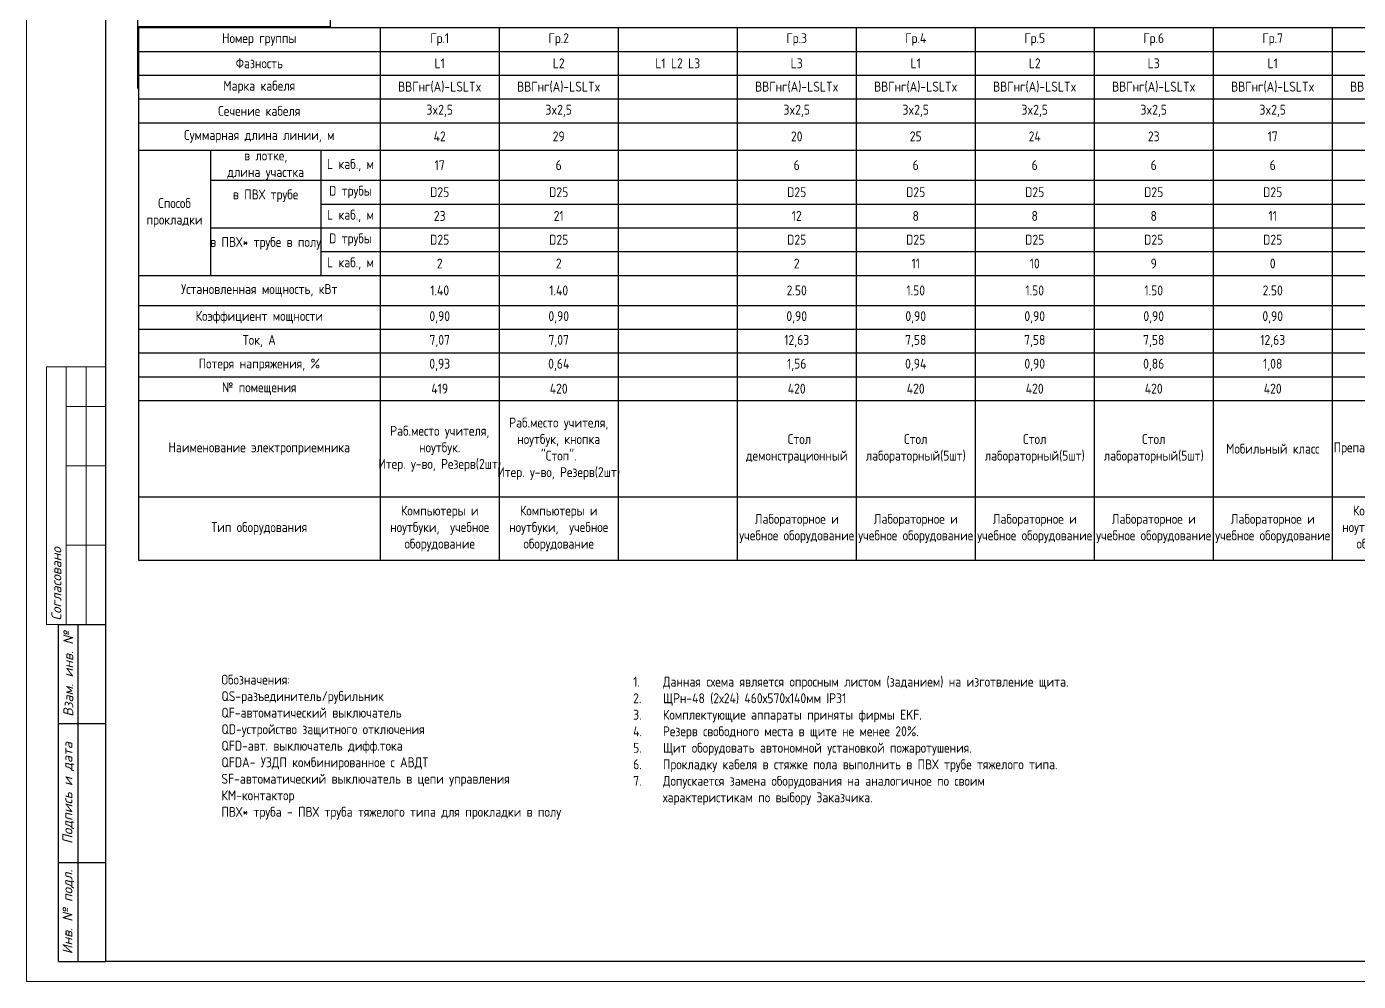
# Model space of a CAD drawing. Header units: millimetres. Extents: x -32 to 417638015, y -35 to 175284279.
# Drawn here: x 1394810 to 1428383, y 20248 to 44325 of the extents above; entities that cross this region are included whole.
import ezdxf
from ezdxf.enums import TextEntityAlignment as Align

# ---------------------------------------------------------------- set-up
doc = ezdxf.new("R2010")
doc.units = ezdxf.units.MM
doc.layers.add('A-ANNO-NOTE', color=7, linetype='Continuous', lineweight=5)
doc.layers.add('RAMKA', color=7, linetype='Continuous')
doc.styles.add('Arial Narrow', font='GOST_Common.ttf', dxfattribs={"width": 0.9, "height": 2.5})
doc.styles.add('ISOCPEUR', font='isocpeur.ttf', dxfattribs={"width": 0.85, "height": 275})
doc.styles.add('RAMKA', font='isocpeur.ttf', dxfattribs={"oblique": 15, "height": 5})
doc.styles.get("Standard").update_dxf_attribs({"font": 'arial.ttf'})

# ---------------------------------------------------------------- blocks, each defined once
blk = doc.blocks.new('TSL_Пояснение для щита - TSL_Пояснение для щита-779833-ЩТ-1_1 _Р_ _')
blk.add_line((-75.05, 36.82), (-26.45, 36.82))
blk.add_line((-75.05, 36.82), (-26.45, 36.82))
blk.add_lwpolyline([(-75.05, 150), (-26.5, 150), (-26.5, 8.18), (-75.05, 8.18)], close=True)
at = {"layer": 'A-ANNO-NOTE', "lineweight": 30}
for p, q in [((-75, 130), (-26.41, 130)), ((-75, 100), (-26.41, 100)), ((-75, 70.67), (-26.41, 70.67))]:
    blk.add_line(p, q, dxfattribs=at)
at = {"insert": (-50.75, 16.14), "char_height": 2.5, "width": 48.595, "attachment_point": 5, "style": 'ISOCPEUR'}
blk.add_mtext('Условное обозначение', dxfattribs=at)
at = {"layer": 'A-ANNO-NOTE', "char_height": 2.5, "style": 'Arial Narrow'}
for s, insert, width, attachment_point in [('\\pxqc;Источник питания', (-50.7, 140), 48.5948, 5), ('\\fArial Narrow|b0|i0|c204|p34|; ', (-42.14, 141.21), 0.962, 1), ('\\pxqc;Аппарат на вводе \\P(выключатель автоматический или выключатель нагрузки): \\Pномер; тип; ток расцепителя или номинальный ток, А', (-51.01, 115), 49.2171, 5), ('\\fArial Narrow|b0|i0|c204|p34|; ', (-43.26, 124.54), 0.962, 1), ('\\fArial Narrow|b0|i0|c204|p34|; ', (-39.29, 124.54), 0.962, 1), ('\\fArial Narrow|b0|i0|c204|p34|; ', (-47.03, 120.38), 0.962, 1), ('\\fArial Narrow|b0|i0|c204|p34|; ', (-24.74, 120.38), 0.962, 1), ('\\fArial Narrow|b0|i0|c204|p34|; ', (-19.11, 120.38), 0.962, 1), ('\\fArial Narrow|b0|i0|c204|p34|; ', (-40.55, 116.21), 0.962, 1), ('\\fArial Narrow|b0|i0|c204|p34|; ', (-53.84, 112.04), 0.962, 1), ('\\fArial Narrow|b0|i0|c204|p34|; ', (-35.85, 112.04), 0.962, 1), ('\\fArial Narrow|b0|i0|c204|p34|; ', (-30.23, 112.04), 0.962, 1), ('\\fArial Narrow|b0|i0|c204|p34|; ', (-11.04, 112.04), 0.962, 1), ('\\pxqc;Аппарат на линии: \\P\\pq*;номер; тип; ток расцепителя,  А; фаза', (-51.01, 87.5), 49.2171, 5), ('\\fArial Narrow|b0|i0|c204|p34|; ', (-43.7, 92.88), 0.962, 1), ('\\fArial Narrow|b0|i0|c204|p34|; ', (-39.73, 92.88), 0.962, 1), ('\\fArial Narrow|b0|i0|c204|p34|; ', (-58.58, 88.71), 0.962, 1), ('\\fArial Narrow|b0|i0|c204|p34|; ', (-37.62, 88.71), 0.962, 1), ('\\fArial Narrow|b0|i0|c204|p34|; ', (-10.36, 88.71), 0.481, 1), ('\\fArial Narrow|b0|i0|c204|p34|; ', (-43.17, 72.88), 0.962, 1), ('\\fArial Narrow|b0|i0|c204|p34|; ', (-54.55, 68.71), 0.962, 1), ('\\fArial Narrow|b0|i0|c204|p34|; ', (-48.93, 68.71), 0.962, 1), ('\\fArial Narrow|b0|i0|c204|p34|; ', (-39.2, 68.71), 0.962, 1), ('\\fArial Narrow|b0|i0|c204|p34|; ', (-29.55, 64.54), 0.962, 1), ('Пускатель магнитный\\P(УЗО или другие аппараты):\\Pномер; тип; номинальный ток,  А', (-50.7, 57.23), 48.5948, 5), ('\\fArial Narrow|b0|i0|c204|p34|; ', (-40.12, 10.8), 0.962, 1), ('\\fArial Narrow|b0|i0|c204|p34|; ', (-40.32, 6.63), 0.962, 1), ('\\fArial Narrow|b0|i0|c204|p34|; ', (-38.21, -3.79), 0.962, 1), ('\\fArial Narrow|b0|i0|c204|p34|; ', (-35.76, -43.79), 0.962, 1)]:
    blk.add_mtext(s, dxfattribs=dict(at, insert=insert, width=width, attachment_point=attachment_point))
at = {"layer": 'A-ANNO-NOTE', "char_height": 2.5, "width": 0.962, "attachment_point": 1, "rotation": 90, "style": 'Arial Narrow'}
for insert in [(-31.63, 55.01), (-27.46, 42.11), (-59.96, 39.75), (-31.63, 29.87)]:
    blk.add_mtext('\\fArial Narrow|b0|i0|c204|p34|; ', dxfattribs=dict(at, insert=insert))
blk = doc.blocks.new('*T1214')
at = {"color": 0, "linetype": 'ByBlock', "lineweight": -2, "transparency": 16777216}
for p, q in [((0, 0), (51097, 0)), ((0, 0), (0, -13428)), ((6097, 0), (6097, -13428)), ((9097, 0), (9097, -13428)), ((12097, 0), (12097, -13428)), ((15097, 0), (15097, -13428)), ((18097, 0), (18097, -13428)), ((21097, 0), (21097, -13428)), ((24097, 0), (24097, -13428)), ((27097, 0), (27097, -13428)), ((30097, 0), (30097, -13428)), ((33097, 0), (33097, -13428)), ((36097, 0), (36097, -13428)), ((39097, 0), (39097, -13428)), ((42097, 0), (42097, -13428)), ((45097, 0), (45097, -13428)), ((48097, 0), (48097, -13428)), ((51097, 0), (51097, -13428)), ((0, -600), (51097, -600)), ((0, -1200), (51097, -1200)), ((0, -1800), (51097, -1800)), ((0, -2400), (51097, -2400)), ((0, -3087), (51097, -3087)), ((1822, -3087), (1822, -6249)), ((4597, -3087), (4597, -6249)), ((1822, -3849), (51097, -3849)), ((4597, -4449), (51097, -4449)), ((1822, -5049), (51097, -5049)), ((4597, -5649), (51097, -5649)), ((0, -6249), (51097, -6249)), ((0, -7005), (51097, -7005)), ((0, -7605), (51097, -7605)), ((0, -8205), (51097, -8205)), ((0, -8805), (51097, -8805)), ((0, -9405), (51097, -9405)), ((0, -11833), (51097, -11833)), ((0, -13428), (51097, -13428))]:
    blk.add_line(p, q, dxfattribs=at)
at = {"color": 0, "transparency": 16777216, "char_height": 250, "attachment_point": 5, "style": 'ISOCPEUR'}
for s, insert, width in [('{\\fISOCPEUR|b0|i0|c0;Номер группы', (3048, -300), 6076.6), ('Гр.1', (7597, -300), 2980), ('Гр.2', (10597, -300), 2980), ('Гр.3', (16597, -300), 2980), ('Гр.4', (19597, -300), 2980), ('Гр.5', (22597, -300), 2980), ('Гр.6', (25597, -300), 2980), ('Гр.7', (28597, -300), 2980), ('Гр.8', (31597, -300), 2980), ('Гр.9', (34597, -300), 2980), ('Гр.10', (37597, -300), 2980), ('Гр.11', (40597, -300), 2980), ('Гр.12', (43597, -300), 2980), ('Гр.13', (46597, -300), 2980), ('{\\fISOCPEUR|b0|i0|c0;Фазность', (3048, -900), 6076.6), ('L1', (7597, -900), 2980), ('L2', (10597, -900), 2980), ('L1 L2 L3', (13597, -900), 2980), ('L3', (16597, -900), 2980), ('L1', (19597, -900), 2980), ('L2', (22597, -900), 2980), ('L3', (25597, -900), 2980), ('L1', (28597, -900), 2980), ('L2', (31597, -900), 2980), ('L3', (34597, -900), 2980), ('L1', (37597, -900), 2980), ('L2', (40597, -900), 2980), ('L3', (43597, -900), 2980), ('L1', (46597, -900), 2980), ('{\\fISOCPEUR|b0|i0|c0;Марка кабеля', (3048, -1500), 6076.6), ('ВВГнг(A)-LSLTx', (7597, -1500), 2980), ('ВВГнг(A)-LSLTx', (10597, -1500), 2980), ('ВВГнг(A)-LSLTx', (16597, -1500), 2980), ('{\\fISOCPEUR|b0|i0|c0;ВВГнг(A)-LSLTx', (19597, -1500), 2980), ('{\\fISOCPEUR|b0|i0|c0;ВВГнг(A)-LSLTx', (22597, -1500), 2980), ('{\\fISOCPEUR|b0|i0|c0;ВВГнг(A)-LSLTx', (25597, -1500), 2980), ('{\\fISOCPEUR|b0|i0|c0;ВВГнг(A)-LSLTx', (28597, -1500), 2980), ('{\\fISOCPEUR|b0|i0|c0;ВВГнг(A)-LSLTx', (31597, -1500), 2980), ('{\\fISOCPEUR|b0|i0|c0;ВВГнг(A)-LSLTx', (34597, -1500), 2980), ('{\\fISOCPEUR|b0|i0|c0;ВВГнг(A)-LSLTx', (37597, -1500), 2980), ('{\\fISOCPEUR|b0|i0|c0;ВВГнг(A)-LSLTx', (40597, -1500), 2980), ('{\\fISOCPEUR|b0|i0|c0;ВВГнг(A)-LSLTx', (43597, -1500), 2980), ('{\\fISOCPEUR|b0|i0|c0;ВВГнг(A)-LSLTx', (46597, -1500), 2980), ('{\\fISOCPEUR|b0|i0|c0;Сечение кабеля', (3048, -2100), 6076.6), ('3x2,5', (7597, -2100), 2980), ('3x2,5', (10597, -2100), 2980), ('3x2,5', (16597, -2100), 2980), ('3x2,5', (19597, -2100), 2980), ('3x2,5', (22597, -2100), 2980), ('3x2,5', (25597, -2100), 2980), ('3x2,5', (28597, -2100), 2980), ('3x2,5', (31597, -2100), 2980), ('3x2,5', (34597, -2100), 2980), ('3x2,5', (37597, -2100), 2980), ('3x2,5', (40597, -2100), 2980), ('3x2,5', (43597, -2100), 2980), ('3x2,5', (46597, -2100), 2980), ('{\\fISOCPEUR|b0|i0|c0;Суммарная длина линии, м', (3048, -2743), 6076.6), ('42', (7597, -2743), 2980), ('29', (10597, -2743), 2980), ('20', (16597, -2743), 2980), ('25', (19597, -2743), 2980), ('24', (22597, -2743), 2980), ('23', (25597, -2743), 2980), ('17', (28597, -2743), 2980), ('41', (31597, -2743), 2980), ('27', (34597, -2743), 2980), ('57', (37597, -2743), 2980), ('41', (40597, -2743), 2980), ('8', (43597, -2743), 2980), ('8', (46597, -2743), 2980), ('в лотке, \\Pдлина участка', (3209, -3468), 2755.56), ('L каб., м', (5347, -3468), 1479.52), ('17', (7597, -3468), 2980), ('6', (10597, -3468), 2980), ('6', (16597, -3468), 2980), ('6', (19597, -3468), 2980), ('6', (22597, -3468), 2980), ('6', (25597, -3468), 2980), ('6', (28597, -3468), 2980), ('3', (31597, -3468), 2980), ('6', (34597, -3468), 2980), ('25', (37597, -3468), 2980), ('3', (40597, -3468), 2980), ('2', (43597, -3468), 2980), ('2', (46597, -3468), 2980), ('D трубы', (5347, -4149), 1479.52), ('D25 ', (7597, -4149), 2980), ('D25 ', (10597, -4149), 2980), ('D25 ', (16597, -4149), 2980), ('D25 ', (19597, -4149), 2980), ('D25 ', (22597, -4149), 2980), ('D25 ', (25597, -4149), 2980), ('D25 ', (28597, -4149), 2980), ('D25 ', (31597, -4149), 2980), ('D25 ', (34597, -4149), 2980), ('D25 ', (37597, -4149), 2980), ('D25 ', (40597, -4149), 2980), ('D25 ', (43597, -4149), 2980), ('D25 ', (46597, -4149), 2980), ('Способ прокладки', (911, -4668), 1801.52), ('в ПВХ трубе \\P  ', (3209, -4449), 2755.56), ('L каб., м', (5347, -4749), 1479.52), ('23', (7597, -4749), 2980), ('21', (10597, -4749), 2980), ('12', (16597, -4749), 2980), ('8', (19597, -4749), 2980), ('8', (22597, -4749), 2980), ('8', (25597, -4749), 2980), ('11', (28597, -4749), 2980), ('29', (31597, -4749), 2980), ('20', (34597, -4749), 2980), ('30', (37597, -4749), 2980), ('29', (40597, -4749), 2980), ('6', (43597, -4749), 2980), ('6', (46597, -4749), 2980), ('в ПВХ* трубе в полу \\P  ', (3209, -5649), 2755.56), ('D трубы', (5347, -5349), 1479.52), ('D25 ', (7597, -5349), 2980), ('D25 ', (10597, -5349), 2980), ('D25 ', (16597, -5349), 2980), ('D25 ', (19597, -5349), 2980), ('D25 ', (22597, -5349), 2980), ('D25 ', (25597, -5349), 2980), ('D25 ', (28597, -5349), 2980), ('D25 ', (31597, -5349), 2980), ('D25 ', (34597, -5349), 2980), ('D25 ', (37597, -5349), 2980), ('D25 ', (40597, -5349), 2980), ('D25 ', (43597, -5349), 2980), ('D25 ', (46597, -5349), 2980), ('L каб., м', (5347, -5949), 1479.52), ('2', (7597, -5949), 2980), ('2', (10597, -5949), 2980), ('2', (16597, -5949), 2980), ('11', (19597, -5949), 2980), ('10', (22597, -5949), 2980), ('9', (25597, -5949), 2980), ('0', (28597, -5949), 2980), ('9', (31597, -5949), 2980), ('1', (34597, -5949), 2980), ('2', (37597, -5949), 2980), ('9', (40597, -5949), 2980), ('0', (43597, -5949), 2980), ('0', (46597, -5949), 2980), ('Установленная мощность, кВт', (3048, -6627), 6076.6), ('1.40', (7597, -6627), 2980), ('1.40', (10597, -6627), 2980), ('2.50', (16597, -6627), 2980), ('1.50', (19597, -6627), 2980), ('1.50', (22597, -6627), 2980), ('1.50', (25597, -6627), 2980), ('2.50', (28597, -6627), 2980), ('2.00', (31597, -6627), 2980), ('1.40', (34597, -6627), 2980), ('1.75', (37597, -6627), 2980), ('1.50', (40597, -6627), 2980), ('1.60', (43597, -6627), 2980), ('1.60', (46597, -6627), 2980), ('Коэффициент мощности', (3048, -7305), 6076.6), ('0,90', (7597, -7305), 2980), ('0,90', (10597, -7305), 2980), ('0,90', (16597, -7305), 2980), ('0,90', (19597, -7305), 2980), ('0,90', (22597, -7305), 2980), ('0,90', (25597, -7305), 2980), ('0,90', (28597, -7305), 2980), ('0,80', (31597, -7305), 2980), ('0,80', (34597, -7305), 2980), ('0,80', (37597, -7305), 2980), ('0,80', (40597, -7305), 2980), ('0,80', (43597, -7305), 2980), ('0,80', (46597, -7305), 2980), ('Ток, А', (3048, -7905), 6076.6), ('7,07', (7597, -7905), 2980), ('7,07', (10597, -7905), 2980), ('12,63', (16597, -7905), 2980), ('7,58', (19597, -7905), 2980), ('7,58', (22597, -7905), 2980), ('7,58', (25597, -7905), 2980), ('12,63', (28597, -7905), 2980), ('11,36', (31597, -7905), 2980), ('7,95', (34597, -7905), 2980), ('9,94', (37597, -7905), 2980), ('8,52', (40597, -7905), 2980), ('9,09', (43597, -7905), 2980), ('9,09', (46597, -7905), 2980), ('{\\fISOCPEUR|b0|i0|c0;Потеря напряжения, %', (3048, -8505), 6076.6), ('0,93', (7597, -8505), 2980), ('0,64', (10597, -8505), 2980), ('1,56', (16597, -8505), 2980), ('0,94', (19597, -8505), 2980), ('0,90', (22597, -8505), 2980), ('0,86', (25597, -8505), 2980), ('1,08', (28597, -8505), 2980), ('2,58', (31597, -8505), 2980), ('1,19', (34597, -8505), 2980), ('3,13', (37597, -8505), 2980), ('1,93', (40597, -8505), 2980), ('0,39', (43597, -8505), 2980), ('0,39', (46597, -8505), 2980), ('{\\fISOCPEUR|b0|i0|c0;№ помещения', (3048, -9105), 6076.6), ('419', (7597, -9105), 2980), ('420', (10597, -9105), 2980), ('420', (16597, -9105), 2980), ('420', (19597, -9105), 2980), ('420', (22597, -9105), 2980), ('420', (25597, -9105), 2980), ('420', (28597, -9105), 2980), ('421', (31597, -9105), 2980), ('422', (34597, -9105), 2980), ('401,426', (37597, -9105), 2980), ('420', (40597, -9105), 2980), ('412', (43597, -9105), 2980), ('410', (46597, -9105), 2980), ('Раб.место учителя, ноутбук.\\PИтер. у-во, Резерв,школьный информатор', (37597, -10619), 2980), ('Раб.место учителя, ноутбук.\\PИтер. у-во, Резерв(2шт)', (7597, -10619), 2980), ('Раб.место учителя, ноутбук, кнопка "Стоп".\\PИтер. у-во, Резерв(2шт)', (10597, -10619), 2980), (' Ноутбук.\\P{\\W0.85;\\C256;Препаратарский стол}, Резерв', (31597, -10619), 2980), ('Раб.место учителя, ноутбук.\\PИтер. у-во, Резерв(2шт)', (34597, -10619), 2980), ('{\\W0.85;\\C256; Стол демонстрационный }', (16597, -10619), 2980), ('{\\W0.85;\\C256;Стол лабораторный(5шт)}', (19597, -10619), 2980), ('{\\W0.85;\\C256;Стол лабораторный(5шт)}', (22597, -10619), 2980), ('{\\W0.85;\\C256;Стол лабораторный(5шт)}', (25597, -10619), 2980), ('Наименование электроприемника', (3048, -10619), 6076.6), ('{\\W0.85;\\C256;Мобильный класс}', (28597, -10619), 2980), ('{\\C256;Препаратарский стол} ', (40597, -10619), 2980), ('Электросушитель', (43597, -10619), 2980), ('Электросушитель', (46597, -10619), 2980), ('Компьютеры и ноутбуки,  учебное оборудование', (7597, -12631), 2980), ('Компьютеры и ноутбуки,  учебное оборудование', (10597, -12631), 2980), ('Компьютеры и ноутбуки,  учебное оборудование', (31597, -12631), 2980), ('Компьютеры и ноутбуки,  учебное оборудование', (34597, -12631), 2980), ('Компьютеры и ноутбуки,  учебное оборудование', (37597, -12631), 2980), ('Компьютеры и ноутбуки,  учебное оборудование', (40597, -12631), 2980), ('Лабораторное и учебное оборудование', (16597, -12631), 2980), ('Лабораторное и учебное оборудование', (19597, -12631), 2980), ('Лабораторное и учебное оборудование', (22597, -12631), 2980), ('Лабораторное и учебное оборудование', (25597, -12631), 2980), ('Лабораторное и учебное оборудование', (28597, -12631), 2980), ('Тип оборудования', (3048, -12631), 6076.6), ('Электросушители', (43597, -12631), 2980), ('Электросушители', (46597, -12631), 2980), ('Резерв', (49597, -12631), 2980)]:
    blk.add_mtext(s, dxfattribs=dict(at, insert=insert, width=width))
blk = doc.blocks.new('*U817')
at = {"lineweight": 20, "transparency": 33554687}
for p, q in [((5, 155), (20, 155)), ((5, 90), (5, 155)), ((10, 90), (10, 155)), ((15, 90), (15, 155)), ((10, 145), (20, 145)), ((10, 130), (20, 130)), ((10, 110), (20, 110)), ((5, 90), (8, 90))]:
    blk.add_line(p, q, dxfattribs=at)
at = {"lineweight": 30, "transparency": 33554687}
for p, q in [((8, 90), (20, 90)), ((8, 5), (8, 90)), ((13, 5), (13, 90)), ((8, 65), (20, 65)), ((8, 30), (20, 30)), ((8, 5), (20, 5))]:
    blk.add_line(p, q, dxfattribs=at)
at = {"lineweight": 5, "transparency": 33554687}
blk.add_lwpolyline([(0, 0), (0, 420), (594, 420), (594, 0)], close=True, dxfattribs=at)
at = {"lineweight": 30, "transparency": 33554687}
blk.add_lwpolyline([(20, 5), (20, 415), (589, 415), (589, 5)], close=True, dxfattribs=at)
at = {"transparency": 33554687, "char_height": 2.5, "rotation": 90, "style": 'RAMKA'}
for s, insert, width, attachment_point in [('Согласовано', (7.5, 91), 40, 4), ('Взам. инв. №', (10.5, 77.5), 25, 5), ('Подпись и дата', (10.5, 47.5), 35, 5), ('Инв. № подл.', (10.5, 17.5), 25, 5)]:
    blk.add_mtext(s, dxfattribs=dict(at, insert=insert, width=width, attachment_point=attachment_point))
at = {"lineweight": 9, "transparency": 33554687, "oblique": 15, "width": 0.9}
blk.add_attdef('ОБЪЕКТ', text='', height=2.5, dxfattribs=at).set_placement((529, 42.5), align=Align.MIDDLE_CENTER)
at = {"transparency": 33554687, "style": 'RAMKA', "oblique": 15, "width": 0.9}
for tag, height, p in [('СТРАНИЦА', 0.00025, (589, 415)), ('ДАТА1', 2.5, (464, 32.5)), ('ДАТА2', 2.5, (464, 27.5)), ('ДАТА3', 2.5, (464, 22.5)), ('СТАДИЯ', 2.5, (546.5, 25)), ('ЛИСТ', 2.5, (561.5, 25)), ('ЛИСТОВ', 2.5, (579, 25)), ('ДАТА4', 2.5, (464, 17.5)), ('ДАТА5', 2.5, (464, 12.5)), ('ДАТА6', 2.5, (464, 7.5))]:
    blk.add_attdef(tag, text='', height=height, dxfattribs=at).set_placement(p, align=Align.MIDDLE_CENTER)
at = {"transparency": 33554687, "style": 'RAMKA', "oblique": 15, "width": 0.9, "flags": 8}
blk.add_attdef('ШИФР', text='', height=5, dxfattribs=at).set_placement((529, 55), align=Align.MIDDLE_CENTER)
at = {"transparency": 33554687, "style": 'RAMKA', "oblique": 15, "width": 0.9}
for tag, p in [('ДОЛЖНОСТЬ1', (405, 32.5)), ('ФИО1', (425, 32.5)), ('ДОЛЖНОСТЬ2', (405, 27.5)), ('ФИО2', (425, 27.5)), ('ДОЛЖНОСТЬ3', (405, 22.5)), ('ФИО3', (425, 22.5)), ('ДОЛЖНОСТЬ4', (405, 17.5)), ('ФИО4', (425, 17.5)), ('ДОЛЖНОСТЬ5', (405, 12.5)), ('ФИО5', (425, 12.5)), ('ДОЛЖНОСТЬ6', (405, 7.5)), ('ФИО6', (425, 7.5))]:
    blk.add_attdef(tag, text='', height=2.5, dxfattribs=at).set_placement(p, align=Align.MIDDLE_LEFT)
at = {"lineweight": 9, "transparency": 33554687, "oblique": 15, "width": 0.9, "flags": 128}
blk.add_attdef('НАИМЕНОВАНИЕ', text='', height=2.5, dxfattribs=at).set_placement((504, 12.5), align=Align.MIDDLE_CENTER)
at = {"lineweight": 13, "transparency": 33554687, "oblique": 15, "width": 0.9, "flags": 15}
blk.add_attdef('КОМПАНИЯ', text='', height=2.5, dxfattribs=at).set_placement((564, 12.5), align=Align.MIDDLE_CENTER)
at = {"transparency": 33554687, "style": 'RAMKA', "oblique": 15, "width": 0.9, "flags": 8}
blk.add_attdef('ФОРМАТЛИСТА', text='', height=2.5, dxfattribs=at).set_placement((560, 2.5), align=Align.MIDDLE_LEFT)

msp = doc.modelspace()

# ---------------------------------------------------------------- linework, layer by layer
at = {"color": 7}
msp.add_line((1397611, 44153), (1397611, 42768), dxfattribs=at)
msp.add_lwpolyline([(1397611, 42768), (1397611, 44768)])

# ---------------------------------------------------------------- block references
at = {"xscale": 100, "yscale": 100, "zscale": 100}
msp.add_blockref('TSL_Пояснение для щита - TSL_Пояснение для щита-779833-ЩТ-1_1 _Р_ _', (1405116, 43498), dxfattribs=at)
msp.add_blockref('*T1214', (1397627, 44300))
at = {"layer": 'RAMKA', "transparency": 33554687, "xscale": 100, "yscale": 100, "zscale": 100}
msp.add_blockref('*U817', (1394810, 20248), dxfattribs=at)

# ---------------------------------------------------------------- texts
at = {"ltscale": 100, "char_height": 250, "attachment_point": 1, "style": 'ISOCPEUR'}
for s, width, gutter_width, heights, insert in [('Обозначения:\\PQS-разъединитель/рубильник\\PQF-автоматический выключатель\\PQD-устройство защитного отключения\\PQFD-авт. выключатель дифф.тока\\PQFDA- УЗДП комбинированное с АВДТ\\PSF-автоматический выключатель в цепи управления\\PКМ-контактор\\P{\\C0;ПВХ* труба - ПВХ труба тяжелого типа для прокладки в полу}', 9206.65, 1250, [0], (1399720, 27982)), ('\\pxi-3,l3,t3;1.^IДанная схема является опросным листом (заданием) на изготвление щита.\\P2.^IЩРн-48 (2х24) 460х570х140мм IP31 \\P3.^IКомплектующие аппараты приняты фирмы EKF.\\P4.^IРезерв свободного места в щите не менее 20%.\\P{\\C0;5.^IЩит оборудовать автономной установкой пожаротушения.\\P6.^IПрокладку кабеля в стяжке пола выполнить в ПВХ трубе тяжелого типа.\\P\\A1;\\C256;7.^IДопускается замена оборудования на аналогичное по своим характеристикам по выбору Заказчика.}', 10643.22, 1, [6611], (1410101, 27930))]:
    msp.add_mtext_dynamic_manual_height_columns(s, width=width, gutter_width=gutter_width, heights=heights, dxfattribs=dict(at, insert=insert))

doc.saveas('drawing.dxf')
